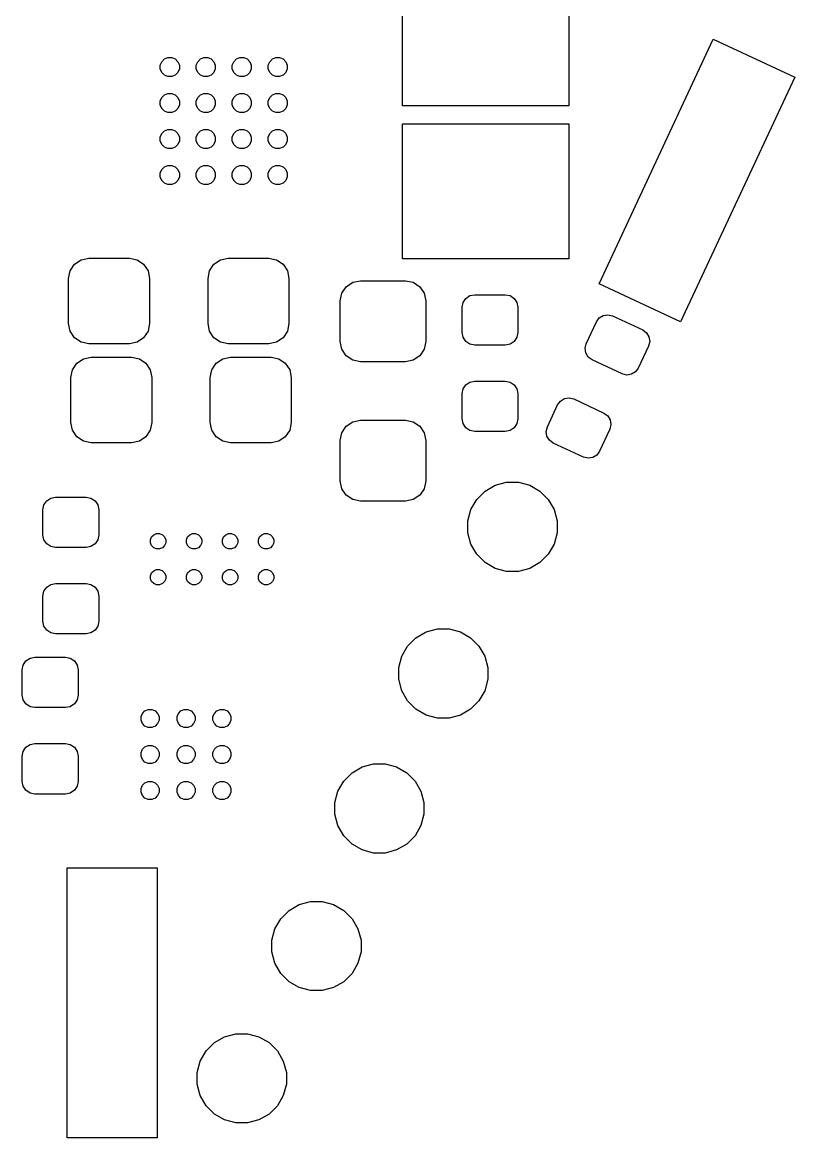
# Model space of a CAD drawing. Extents: x -26 to 30.3, y -6.7 to 48.3.
# Drawn here: x 15.37 to 23.96, y -5.86 to 6.54 of the extents above; entities that cross this region are included whole.
import ezdxf

# ---------------------------------------------------------------- set-up
doc = ezdxf.new("R2010")
doc.units = 0
doc.layers.add('BLACK', color=7, linetype='CONTINUOUS')

msp = doc.modelspace()

# ---------------------------------------------------------------- linework, layer by layer
at = {"layer": 'BLACK', "linetype": 'CONTINUOUS'}
for p, q in [((19.599332, 5.611502), (19.599332, 7.111502)), ((21.449332, 7.111502), (21.449332, 5.611502)), ((21.787251, 3.633349), (23.055105, 6.352273)), ((23.055105, 6.352273), (23.961413, 5.929655)), ((16.908407, 6.062572), (16.924533, 6.101504)), ((16.924533, 6.101504), (16.95433, 6.131301)), ((16.95433, 6.131301), (16.993262, 6.147427)), ((16.993262, 6.147427), (17.035402, 6.147427)), ((17.035402, 6.147427), (17.074334, 6.131301)), ((17.074334, 6.131301), (17.104131, 6.101504)), ((17.104131, 6.101504), (17.120257, 6.062572)), ((17.308407, 6.062572), (17.324533, 6.101504)), ((17.324533, 6.101504), (17.35433, 6.131301)), ((17.35433, 6.131301), (17.393262, 6.147427)), ((17.393262, 6.147427), (17.435402, 6.147427)), ((17.435402, 6.147427), (17.474334, 6.131301)), ((17.474334, 6.131301), (17.504131, 6.101504)), ((17.504131, 6.101504), (17.520257, 6.062572)), ((17.708407, 6.062572), (17.724533, 6.101504)), ((17.724533, 6.101504), (17.75433, 6.131301)), ((17.75433, 6.131301), (17.793262, 6.147427)), ((17.793262, 6.147427), (17.835402, 6.147427)), ((17.835402, 6.147427), (17.874334, 6.131301)), ((17.874334, 6.131301), (17.904131, 6.101504)), ((17.904131, 6.101504), (17.920257, 6.062572)), ((18.108407, 6.062572), (18.124533, 6.101504)), ((18.124533, 6.101504), (18.15433, 6.131301)), ((18.15433, 6.131301), (18.193262, 6.147427)), ((18.193262, 6.147427), (18.235402, 6.147427)), ((18.235402, 6.147427), (18.274334, 6.131301)), ((18.274334, 6.131301), (18.304131, 6.101504)), ((18.304131, 6.101504), (18.320257, 6.062572)), ((16.908407, 6.020432), (16.908407, 6.062572)), ((16.924533, 5.9815), (16.908407, 6.020432)), ((16.95433, 5.951703), (16.924533, 5.9815)), ((16.993262, 5.935577), (16.95433, 5.951703)), ((17.074334, 5.951703), (17.035402, 5.935577)), ((17.104131, 5.9815), (17.074334, 5.951703)), ((17.120257, 6.020432), (17.104131, 5.9815)), ((17.120257, 6.062572), (17.120257, 6.020432)), ((17.308407, 6.020432), (17.308407, 6.062572)), ((17.324533, 5.9815), (17.308407, 6.020432)), ((17.35433, 5.951703), (17.324533, 5.9815)), ((17.393262, 5.935577), (17.35433, 5.951703)), ((17.474334, 5.951703), (17.435402, 5.935577)), ((17.504131, 5.9815), (17.474334, 5.951703)), ((17.520257, 6.020432), (17.504131, 5.9815)), ((17.520257, 6.062572), (17.520257, 6.020432)), ((17.708407, 6.020432), (17.708407, 6.062572)), ((17.724533, 5.9815), (17.708407, 6.020432)), ((17.75433, 5.951703), (17.724533, 5.9815)), ((17.793262, 5.935577), (17.75433, 5.951703)), ((17.874334, 5.951703), (17.835402, 5.935577)), ((17.904131, 5.9815), (17.874334, 5.951703)), ((17.920257, 6.020432), (17.904131, 5.9815)), ((17.920257, 6.062572), (17.920257, 6.020432)), ((18.108407, 6.020432), (18.108407, 6.062572)), ((18.124533, 5.9815), (18.108407, 6.020432)), ((18.15433, 5.951703), (18.124533, 5.9815)), ((18.193262, 5.935577), (18.15433, 5.951703)), ((18.274334, 5.951703), (18.235402, 5.935577)), ((18.304131, 5.9815), (18.274334, 5.951703)), ((18.320257, 6.020432), (18.304131, 5.9815)), ((18.320257, 6.062572), (18.320257, 6.020432)), ((17.035402, 5.935577), (16.993262, 5.935577)), ((17.435402, 5.935577), (17.393262, 5.935577)), ((17.835402, 5.935577), (17.793262, 5.935577)), ((18.235402, 5.935577), (18.193262, 5.935577)), ((23.961413, 5.929655), (22.693559, 3.210731)), ((16.924533, 5.701504), (16.95433, 5.731301)), ((16.95433, 5.731301), (16.993262, 5.747427)), ((16.993262, 5.747427), (17.035402, 5.747427)), ((17.035402, 5.747427), (17.074334, 5.731301)), ((17.074334, 5.731301), (17.104131, 5.701504)), ((17.324533, 5.701504), (17.35433, 5.731301)), ((17.35433, 5.731301), (17.393262, 5.747427)), ((17.393262, 5.747427), (17.435402, 5.747427)), ((17.435402, 5.747427), (17.474334, 5.731301)), ((17.474334, 5.731301), (17.504131, 5.701504)), ((17.724533, 5.701504), (17.75433, 5.731301)), ((17.75433, 5.731301), (17.793262, 5.747427)), ((17.793262, 5.747427), (17.835402, 5.747427)), ((17.835402, 5.747427), (17.874334, 5.731301)), ((17.874334, 5.731301), (17.904131, 5.701504)), ((18.124533, 5.701504), (18.15433, 5.731301)), ((18.15433, 5.731301), (18.193262, 5.747427)), ((18.193262, 5.747427), (18.235402, 5.747427)), ((18.235402, 5.747427), (18.274334, 5.731301)), ((18.274334, 5.731301), (18.304131, 5.701504)), ((16.908407, 5.662572), (16.924533, 5.701504)), ((16.908407, 5.620432), (16.908407, 5.662572)), ((16.924533, 5.5815), (16.908407, 5.620432)), ((16.95433, 5.551703), (16.924533, 5.5815)), ((17.104131, 5.5815), (17.074334, 5.551703)), ((17.104131, 5.701504), (17.120257, 5.662572)), ((17.120257, 5.620432), (17.104131, 5.5815)), ((17.120257, 5.662572), (17.120257, 5.620432)), ((17.308407, 5.662572), (17.324533, 5.701504)), ((17.308407, 5.620432), (17.308407, 5.662572)), ((17.324533, 5.5815), (17.308407, 5.620432)), ((17.35433, 5.551703), (17.324533, 5.5815)), ((17.504131, 5.5815), (17.474334, 5.551703)), ((17.504131, 5.701504), (17.520257, 5.662572)), ((17.520257, 5.620432), (17.504131, 5.5815)), ((17.520257, 5.662572), (17.520257, 5.620432)), ((17.708407, 5.662572), (17.724533, 5.701504)), ((17.708407, 5.620432), (17.708407, 5.662572)), ((17.724533, 5.5815), (17.708407, 5.620432)), ((17.75433, 5.551703), (17.724533, 5.5815)), ((17.904131, 5.5815), (17.874334, 5.551703)), ((17.904131, 5.701504), (17.920257, 5.662572)), ((17.920257, 5.620432), (17.904131, 5.5815)), ((17.920257, 5.662572), (17.920257, 5.620432)), ((18.108407, 5.662572), (18.124533, 5.701504)), ((18.108407, 5.620432), (18.108407, 5.662572)), ((18.124533, 5.5815), (18.108407, 5.620432)), ((18.15433, 5.551703), (18.124533, 5.5815)), ((18.304131, 5.5815), (18.274334, 5.551703)), ((18.304131, 5.701504), (18.320257, 5.662572)), ((18.320257, 5.620432), (18.304131, 5.5815)), ((18.320257, 5.662572), (18.320257, 5.620432)), ((21.449332, 5.611502), (19.599332, 5.611502)), ((16.993262, 5.535577), (16.95433, 5.551703)), ((17.035402, 5.535577), (16.993262, 5.535577)), ((17.074334, 5.551703), (17.035402, 5.535577)), ((17.393262, 5.535577), (17.35433, 5.551703)), ((17.435402, 5.535577), (17.393262, 5.535577)), ((17.474334, 5.551703), (17.435402, 5.535577)), ((17.793262, 5.535577), (17.75433, 5.551703)), ((17.835402, 5.535577), (17.793262, 5.535577)), ((17.874334, 5.551703), (17.835402, 5.535577)), ((18.193262, 5.535577), (18.15433, 5.551703)), ((18.235402, 5.535577), (18.193262, 5.535577)), ((18.274334, 5.551703), (18.235402, 5.535577)), ((16.924533, 5.301504), (16.95433, 5.331301)), ((16.95433, 5.331301), (16.993262, 5.347427)), ((16.993262, 5.347427), (17.035402, 5.347427)), ((17.035402, 5.347427), (17.074334, 5.331301)), ((17.074334, 5.331301), (17.104131, 5.301504)), ((17.324533, 5.301504), (17.35433, 5.331301)), ((17.35433, 5.331301), (17.393262, 5.347427)), ((17.393262, 5.347427), (17.435402, 5.347427)), ((17.435402, 5.347427), (17.474334, 5.331301)), ((17.474334, 5.331301), (17.504131, 5.301504)), ((17.724533, 5.301504), (17.75433, 5.331301)), ((17.75433, 5.331301), (17.793262, 5.347427)), ((17.793262, 5.347427), (17.835402, 5.347427)), ((17.835402, 5.347427), (17.874334, 5.331301)), ((17.874334, 5.331301), (17.904131, 5.301504)), ((18.124533, 5.301504), (18.15433, 5.331301)), ((18.15433, 5.331301), (18.193262, 5.347427)), ((18.193262, 5.347427), (18.235402, 5.347427)), ((18.235402, 5.347427), (18.274334, 5.331301)), ((18.274334, 5.331301), (18.304131, 5.301504)), ((19.599332, 3.911502), (19.599332, 5.411502)), ((19.599332, 5.411502), (21.449332, 5.411502)), ((21.449332, 5.411502), (21.449332, 3.911502)), ((16.908407, 5.262572), (16.924533, 5.301504)), ((16.908407, 5.220432), (16.908407, 5.262572)), ((16.924533, 5.1815), (16.908407, 5.220432)), ((17.104131, 5.301504), (17.120257, 5.262572)), ((17.120257, 5.220432), (17.104131, 5.1815)), ((17.120257, 5.262572), (17.120257, 5.220432)), ((17.308407, 5.262572), (17.324533, 5.301504)), ((17.308407, 5.220432), (17.308407, 5.262572)), ((17.324533, 5.1815), (17.308407, 5.220432)), ((17.504131, 5.301504), (17.520257, 5.262572)), ((17.520257, 5.220432), (17.504131, 5.1815)), ((17.520257, 5.262572), (17.520257, 5.220432)), ((17.708407, 5.262572), (17.724533, 5.301504)), ((17.708407, 5.220432), (17.708407, 5.262572)), ((17.724533, 5.1815), (17.708407, 5.220432)), ((17.904131, 5.301504), (17.920257, 5.262572)), ((17.920257, 5.220432), (17.904131, 5.1815)), ((17.920257, 5.262572), (17.920257, 5.220432)), ((18.108407, 5.262572), (18.124533, 5.301504)), ((18.108407, 5.220432), (18.108407, 5.262572)), ((18.124533, 5.1815), (18.108407, 5.220432)), ((18.304131, 5.301504), (18.320257, 5.262572)), ((18.320257, 5.220432), (18.304131, 5.1815)), ((18.320257, 5.262572), (18.320257, 5.220432)), ((16.95433, 5.151703), (16.924533, 5.1815)), ((16.993262, 5.135577), (16.95433, 5.151703)), ((17.035402, 5.135577), (16.993262, 5.135577)), ((17.074334, 5.151703), (17.035402, 5.135577)), ((17.104131, 5.1815), (17.074334, 5.151703)), ((17.35433, 5.151703), (17.324533, 5.1815)), ((17.393262, 5.135577), (17.35433, 5.151703)), ((17.435402, 5.135577), (17.393262, 5.135577)), ((17.474334, 5.151703), (17.435402, 5.135577)), ((17.504131, 5.1815), (17.474334, 5.151703)), ((17.75433, 5.151703), (17.724533, 5.1815)), ((17.793262, 5.135577), (17.75433, 5.151703)), ((17.835402, 5.135577), (17.793262, 5.135577)), ((17.874334, 5.151703), (17.835402, 5.135577)), ((17.904131, 5.1815), (17.874334, 5.151703)), ((18.15433, 5.151703), (18.124533, 5.1815)), ((18.193262, 5.135577), (18.15433, 5.151703)), ((18.235402, 5.135577), (18.193262, 5.135577)), ((18.274334, 5.151703), (18.235402, 5.135577)), ((18.304131, 5.1815), (18.274334, 5.151703)), ((16.908407, 4.862572), (16.924533, 4.901504)), ((16.908407, 4.820432), (16.908407, 4.862572)), ((16.924533, 4.901504), (16.95433, 4.931301)), ((16.95433, 4.931301), (16.993262, 4.947427)), ((16.993262, 4.947427), (17.035402, 4.947427)), ((17.035402, 4.947427), (17.074334, 4.931301)), ((17.074334, 4.931301), (17.104131, 4.901504)), ((17.104131, 4.901504), (17.120257, 4.862572)), ((17.120257, 4.862572), (17.120257, 4.820432)), ((17.308407, 4.862572), (17.324533, 4.901504)), ((17.308407, 4.820432), (17.308407, 4.862572)), ((17.324533, 4.901504), (17.35433, 4.931301)), ((17.35433, 4.931301), (17.393262, 4.947427)), ((17.393262, 4.947427), (17.435402, 4.947427)), ((17.435402, 4.947427), (17.474334, 4.931301)), ((17.474334, 4.931301), (17.504131, 4.901504)), ((17.504131, 4.901504), (17.520257, 4.862572)), ((17.520257, 4.862572), (17.520257, 4.820432)), ((17.708407, 4.862572), (17.724533, 4.901504)), ((17.708407, 4.820432), (17.708407, 4.862572)), ((17.724533, 4.901504), (17.75433, 4.931301)), ((17.75433, 4.931301), (17.793262, 4.947427)), ((17.793262, 4.947427), (17.835402, 4.947427)), ((17.835402, 4.947427), (17.874334, 4.931301)), ((17.874334, 4.931301), (17.904131, 4.901504)), ((17.904131, 4.901504), (17.920257, 4.862572)), ((17.920257, 4.862572), (17.920257, 4.820432)), ((18.108407, 4.862572), (18.124533, 4.901504)), ((18.108407, 4.820432), (18.108407, 4.862572)), ((18.124533, 4.901504), (18.15433, 4.931301)), ((18.15433, 4.931301), (18.193262, 4.947427)), ((18.193262, 4.947427), (18.235402, 4.947427)), ((18.235402, 4.947427), (18.274334, 4.931301)), ((18.274334, 4.931301), (18.304131, 4.901504)), ((18.304131, 4.901504), (18.320257, 4.862572)), ((18.320257, 4.862572), (18.320257, 4.820432)), ((16.924533, 4.7815), (16.908407, 4.820432)), ((16.95433, 4.751703), (16.924533, 4.7815)), ((16.993262, 4.735577), (16.95433, 4.751703)), ((17.035402, 4.735577), (16.993262, 4.735577)), ((17.074334, 4.751703), (17.035402, 4.735577)), ((17.104131, 4.7815), (17.074334, 4.751703)), ((17.120257, 4.820432), (17.104131, 4.7815)), ((17.324533, 4.7815), (17.308407, 4.820432)), ((17.35433, 4.751703), (17.324533, 4.7815)), ((17.393262, 4.735577), (17.35433, 4.751703)), ((17.435402, 4.735577), (17.393262, 4.735577)), ((17.474334, 4.751703), (17.435402, 4.735577)), ((17.504131, 4.7815), (17.474334, 4.751703)), ((17.520257, 4.820432), (17.504131, 4.7815)), ((17.724533, 4.7815), (17.708407, 4.820432)), ((17.75433, 4.751703), (17.724533, 4.7815)), ((17.793262, 4.735577), (17.75433, 4.751703)), ((17.835402, 4.735577), (17.793262, 4.735577)), ((17.874334, 4.751703), (17.835402, 4.735577)), ((17.904131, 4.7815), (17.874334, 4.751703)), ((17.920257, 4.820432), (17.904131, 4.7815)), ((18.124533, 4.7815), (18.108407, 4.820432)), ((18.15433, 4.751703), (18.124533, 4.7815)), ((18.193262, 4.735577), (18.15433, 4.751703)), ((18.235402, 4.735577), (18.193262, 4.735577)), ((18.274334, 4.751703), (18.235402, 4.735577)), ((18.304131, 4.7815), (18.274334, 4.751703)), ((18.320257, 4.820432), (18.304131, 4.7815)), ((15.906459, 3.777606), (15.955233, 3.850601)), ((15.955233, 3.850601), (16.028228, 3.899375)), ((16.028228, 3.899375), (16.114332, 3.916502)), ((16.114332, 3.916502), (16.564332, 3.916502)), ((16.564332, 3.916502), (16.650436, 3.899375)), ((16.650436, 3.899375), (16.723431, 3.850601)), ((16.723431, 3.850601), (16.772205, 3.777606)), ((17.456459, 3.777606), (17.505233, 3.850601)), ((17.505233, 3.850601), (17.578228, 3.899375)), ((17.578228, 3.899375), (17.664332, 3.916502)), ((17.664332, 3.916502), (18.114332, 3.916502)), ((18.114332, 3.916502), (18.200436, 3.899375)), ((18.200436, 3.899375), (18.273431, 3.850601)), ((18.273431, 3.850601), (18.322205, 3.777606)), ((21.449332, 3.911502), (19.599332, 3.911502)), ((15.889332, 3.691502), (15.906459, 3.777606)), ((16.772205, 3.777606), (16.789332, 3.691502)), ((17.439332, 3.691502), (17.456459, 3.777606)), ((18.322205, 3.777606), (18.339332, 3.691502)), ((15.889332, 3.191502), (15.889332, 3.691502)), ((16.789332, 3.691502), (16.789332, 3.191502)), ((17.439332, 3.191502), (17.439332, 3.691502)), ((18.339332, 3.691502), (18.339332, 3.191502)), ((18.926459, 3.527606), (18.975233, 3.600601)), ((18.975233, 3.600601), (19.048228, 3.649375)), ((19.048228, 3.649375), (19.134332, 3.666502)), ((19.134332, 3.666502), (19.634332, 3.666502)), ((19.634332, 3.666502), (19.720436, 3.649375)), ((19.720436, 3.649375), (19.793431, 3.600601)), ((19.793431, 3.600601), (19.842205, 3.527606)), ((22.693559, 3.210731), (21.787251, 3.633349)), ((18.909332, 3.441502), (18.926459, 3.527606)), ((19.842205, 3.527606), (19.859332, 3.441502)), ((20.305337, 3.470497), (20.350756, 3.500845)), ((20.350756, 3.500845), (20.404332, 3.511502)), ((20.404332, 3.511502), (20.744332, 3.511502)), ((20.744332, 3.511502), (20.797908, 3.500845)), ((20.797908, 3.500845), (20.843327, 3.470497)), ((18.909332, 2.991502), (18.909332, 3.441502)), ((19.859332, 3.441502), (19.859332, 2.991502)), ((20.264332, 3.371502), (20.274989, 3.425078)), ((20.264332, 3.091502), (20.264332, 3.371502)), ((20.274989, 3.425078), (20.305337, 3.470497)), ((20.843327, 3.470497), (20.873675, 3.425078)), ((20.873675, 3.425078), (20.884332, 3.371502)), ((20.884332, 3.371502), (20.884332, 3.091502)), ((21.756902, 3.211308), (21.788048, 3.253787)), ((21.788048, 3.253787), (21.833081, 3.281113)), ((21.833081, 3.281113), (21.885142, 3.289127)), ((21.885142, 3.289127), (21.936307, 3.276606)), ((21.936307, 3.276606), (22.271641, 3.120238)), ((15.906459, 3.105398), (15.889332, 3.191502)), ((15.955233, 3.032403), (15.906459, 3.105398)), ((16.772205, 3.105398), (16.723431, 3.032403)), ((16.789332, 3.191502), (16.772205, 3.105398)), ((17.456459, 3.105398), (17.439332, 3.191502)), ((17.505233, 3.032403), (17.456459, 3.105398)), ((18.322205, 3.105398), (18.273431, 3.032403)), ((18.339332, 3.191502), (18.322205, 3.105398)), ((21.642795, 2.966605), (21.756902, 3.211308)), ((22.271641, 3.120238), (22.31412, 3.089091)), ((16.028228, 2.983629), (15.955233, 3.032403)), ((16.114332, 2.966502), (16.028228, 2.983629)), ((16.650436, 2.983629), (16.564332, 2.966502)), ((16.723431, 3.032403), (16.650436, 2.983629)), ((17.578228, 2.983629), (17.505233, 3.032403)), ((17.664332, 2.966502), (17.578228, 2.983629)), ((18.200436, 2.983629), (18.114332, 2.966502)), ((18.273431, 3.032403), (18.200436, 2.983629)), ((18.926459, 2.905398), (18.909332, 2.991502)), ((19.859332, 2.991502), (19.842205, 2.905398)), ((20.274989, 3.037926), (20.264332, 3.091502)), ((20.305337, 2.992507), (20.274989, 3.037926)), ((20.350756, 2.962159), (20.305337, 2.992507)), ((20.843327, 2.992507), (20.797908, 2.962159)), ((20.873675, 3.037926), (20.843327, 2.992507)), ((20.884332, 3.091502), (20.873675, 3.037926)), ((22.31412, 3.089091), (22.341445, 3.044059)), ((22.349459, 2.991997), (22.336939, 2.940833)), ((22.341445, 3.044059), (22.349459, 2.991997)), ((16.564332, 2.966502), (16.114332, 2.966502)), ((18.114332, 2.966502), (17.664332, 2.966502)), ((18.975233, 2.832403), (18.926459, 2.905398)), ((19.842205, 2.905398), (19.793431, 2.832403)), ((20.404332, 2.951502), (20.350756, 2.962159)), ((20.744332, 2.951502), (20.404332, 2.951502)), ((20.797908, 2.962159), (20.744332, 2.951502)), ((21.630275, 2.915441), (21.642795, 2.966605)), ((21.638289, 2.863379), (21.630275, 2.915441)), ((21.665614, 2.818347), (21.638289, 2.863379)), ((22.336939, 2.940833), (22.222832, 2.69613)), ((15.931459, 2.677606), (15.980233, 2.750601)), ((15.980233, 2.750601), (16.053228, 2.799375)), ((16.053228, 2.799375), (16.139332, 2.816502)), ((16.139332, 2.816502), (16.589332, 2.816502)), ((16.589332, 2.816502), (16.675436, 2.799375)), ((16.675436, 2.799375), (16.748431, 2.750601)), ((16.748431, 2.750601), (16.797205, 2.677606)), ((17.481459, 2.677606), (17.530233, 2.750601)), ((17.530233, 2.750601), (17.603228, 2.799375)), ((17.603228, 2.799375), (17.689332, 2.816502)), ((17.689332, 2.816502), (18.139332, 2.816502)), ((18.139332, 2.816502), (18.225436, 2.799375)), ((18.225436, 2.799375), (18.298431, 2.750601)), ((18.298431, 2.750601), (18.347205, 2.677606)), ((19.048228, 2.783629), (18.975233, 2.832403)), ((19.134332, 2.766502), (19.048228, 2.783629)), ((19.634332, 2.766502), (19.134332, 2.766502)), ((19.720436, 2.783629), (19.634332, 2.766502)), ((19.793431, 2.832403), (19.720436, 2.783629)), ((21.708093, 2.7872), (21.665614, 2.818347)), ((22.043427, 2.630832), (21.708093, 2.7872)), ((15.914332, 2.591502), (15.931459, 2.677606)), ((16.797205, 2.677606), (16.814332, 2.591502)), ((17.464332, 2.591502), (17.481459, 2.677606)), ((18.347205, 2.677606), (18.364332, 2.591502)), ((22.094592, 2.618311), (22.043427, 2.630832)), ((22.146653, 2.626325), (22.094592, 2.618311)), ((22.191686, 2.653651), (22.146653, 2.626325)), ((22.222832, 2.69613), (22.191686, 2.653651)), ((15.914332, 2.091502), (15.914332, 2.591502)), ((16.814332, 2.591502), (16.814332, 2.091502)), ((17.464332, 2.091502), (17.464332, 2.591502)), ((18.364332, 2.591502), (18.364332, 2.091502)), ((20.274989, 2.465078), (20.305337, 2.510497)), ((20.305337, 2.510497), (20.350756, 2.540845)), ((20.350756, 2.540845), (20.404332, 2.551502)), ((20.404332, 2.551502), (20.744332, 2.551502)), ((20.744332, 2.551502), (20.797908, 2.540845)), ((20.797908, 2.540845), (20.843327, 2.510497)), ((20.843327, 2.510497), (20.873675, 2.465078)), ((20.264332, 2.411502), (20.274989, 2.465078)), ((20.264332, 2.131502), (20.264332, 2.411502)), ((20.873675, 2.465078), (20.884332, 2.411502)), ((20.884332, 2.411502), (20.884332, 2.131502)), ((21.356978, 2.329353), (21.402011, 2.356679)), ((21.402011, 2.356679), (21.454072, 2.364693)), ((21.454072, 2.364693), (21.505237, 2.352172)), ((21.211725, 2.042171), (21.325832, 2.286874)), ((21.325832, 2.286874), (21.356978, 2.329353)), ((21.505237, 2.352172), (21.840571, 2.195804)), ((19.048228, 2.099375), (19.134332, 2.116502)), ((19.134332, 2.116502), (19.634332, 2.116502)), ((19.634332, 2.116502), (19.720436, 2.099375)), ((20.274989, 2.077926), (20.264332, 2.131502)), ((20.884332, 2.131502), (20.873675, 2.077926)), ((21.840571, 2.195804), (21.88305, 2.164657)), ((21.88305, 2.164657), (21.910375, 2.119625)), ((21.910375, 2.119625), (21.918389, 2.067563)), ((15.931459, 2.005398), (15.914332, 2.091502)), ((15.980233, 1.932403), (15.931459, 2.005398)), ((16.797205, 2.005398), (16.748431, 1.932403)), ((16.814332, 2.091502), (16.797205, 2.005398)), ((17.481459, 2.005398), (17.464332, 2.091502)), ((17.530233, 1.932403), (17.481459, 2.005398)), ((18.347205, 2.005398), (18.298431, 1.932403)), ((18.364332, 2.091502), (18.347205, 2.005398)), ((18.926459, 1.977606), (18.975233, 2.050601)), ((18.975233, 2.050601), (19.048228, 2.099375)), ((19.720436, 2.099375), (19.793431, 2.050601)), ((19.793431, 2.050601), (19.842205, 1.977606)), ((20.305337, 2.032507), (20.274989, 2.077926)), ((20.350756, 2.002159), (20.305337, 2.032507)), ((20.404332, 1.991502), (20.350756, 2.002159)), ((20.744332, 1.991502), (20.404332, 1.991502)), ((20.797908, 2.002159), (20.744332, 1.991502)), ((20.843327, 2.032507), (20.797908, 2.002159)), ((20.873675, 2.077926), (20.843327, 2.032507)), ((21.199205, 1.991007), (21.211725, 2.042171)), ((21.207219, 1.938945), (21.199205, 1.991007)), ((21.905869, 2.016399), (21.791762, 1.771696)), ((21.918389, 2.067563), (21.905869, 2.016399)), ((16.053228, 1.883629), (15.980233, 1.932403)), ((16.139332, 1.866502), (16.053228, 1.883629)), ((16.589332, 1.866502), (16.139332, 1.866502)), ((16.675436, 1.883629), (16.589332, 1.866502)), ((16.748431, 1.932403), (16.675436, 1.883629)), ((17.603228, 1.883629), (17.530233, 1.932403)), ((17.689332, 1.866502), (17.603228, 1.883629)), ((18.139332, 1.866502), (17.689332, 1.866502)), ((18.225436, 1.883629), (18.139332, 1.866502)), ((18.298431, 1.932403), (18.225436, 1.883629)), ((18.909332, 1.891502), (18.926459, 1.977606)), ((18.909332, 1.441502), (18.909332, 1.891502)), ((19.842205, 1.977606), (19.859332, 1.891502)), ((19.859332, 1.891502), (19.859332, 1.441502)), ((21.234544, 1.893913), (21.207219, 1.938945)), ((21.277023, 1.862766), (21.234544, 1.893913)), ((21.612357, 1.706398), (21.277023, 1.862766)), ((21.791762, 1.771696), (21.760616, 1.729217)), ((21.663522, 1.693877), (21.612357, 1.706398)), ((21.715583, 1.701891), (21.663522, 1.693877)), ((21.760616, 1.729217), (21.715583, 1.701891)), ((18.926459, 1.355398), (18.909332, 1.441502)), ((19.859332, 1.441502), (19.842205, 1.355398)), ((20.519951, 1.328179), (20.63299, 1.393442)), ((20.63299, 1.393442), (20.759069, 1.427224)), ((20.759069, 1.427224), (20.889595, 1.427224)), ((20.889595, 1.427224), (21.015674, 1.393442)), ((21.015674, 1.393442), (21.128713, 1.328179)), ((15.645337, 1.220497), (15.690756, 1.250845)), ((15.690756, 1.250845), (15.744332, 1.261502)), ((15.744332, 1.261502), (16.084332, 1.261502)), ((16.084332, 1.261502), (16.137908, 1.250845)), ((16.137908, 1.250845), (16.183327, 1.220497)), ((18.975233, 1.282403), (18.926459, 1.355398)), ((19.048228, 1.233629), (18.975233, 1.282403)), ((19.793431, 1.282403), (19.720436, 1.233629)), ((19.842205, 1.355398), (19.793431, 1.282403)), ((20.427655, 1.235883), (20.519951, 1.328179)), ((21.128713, 1.328179), (21.221009, 1.235883)), ((15.604332, 1.121502), (15.614989, 1.175078)), ((15.604332, 0.841502), (15.604332, 1.121502)), ((15.614989, 1.175078), (15.645337, 1.220497)), ((16.183327, 1.220497), (16.213675, 1.175078)), ((16.213675, 1.175078), (16.224332, 1.121502)), ((16.224332, 1.121502), (16.224332, 0.841502)), ((19.134332, 1.216502), (19.048228, 1.233629)), ((19.634332, 1.216502), (19.134332, 1.216502)), ((19.720436, 1.233629), (19.634332, 1.216502)), ((20.32861, 0.996765), (20.362392, 1.122844)), ((20.362392, 1.122844), (20.427655, 1.235883)), ((21.221009, 1.235883), (21.286272, 1.122844)), ((21.286272, 1.122844), (21.320054, 0.996765)), ((20.32861, 0.866239), (20.32861, 0.996765)), ((21.320054, 0.996765), (21.320054, 0.866239)), ((15.614989, 0.787926), (15.604332, 0.841502)), ((15.645337, 0.742507), (15.614989, 0.787926)), ((16.213675, 0.787926), (16.183327, 0.742507)), ((16.224332, 0.841502), (16.213675, 0.787926)), ((16.799494, 0.788377), (16.81241, 0.819559)), ((16.799494, 0.754627), (16.799494, 0.788377)), ((16.81241, 0.723445), (16.799494, 0.754627)), ((16.81241, 0.819559), (16.836275, 0.843424)), ((16.836275, 0.843424), (16.867457, 0.85634)), ((16.867457, 0.85634), (16.901207, 0.85634)), ((16.901207, 0.85634), (16.932389, 0.843424)), ((16.932389, 0.843424), (16.956254, 0.819559)), ((16.956254, 0.819559), (16.96917, 0.788377)), ((16.96917, 0.754627), (16.956254, 0.723445)), ((16.96917, 0.788377), (16.96917, 0.754627)), ((17.199494, 0.788377), (17.21241, 0.819559)), ((17.199494, 0.754627), (17.199494, 0.788377)), ((17.21241, 0.723445), (17.199494, 0.754627)), ((17.21241, 0.819559), (17.236275, 0.843424)), ((17.236275, 0.843424), (17.267457, 0.85634)), ((17.267457, 0.85634), (17.301207, 0.85634)), ((17.301207, 0.85634), (17.332389, 0.843424)), ((17.332389, 0.843424), (17.356254, 0.819559)), ((17.356254, 0.819559), (17.36917, 0.788377)), ((17.36917, 0.754627), (17.356254, 0.723445)), ((17.36917, 0.788377), (17.36917, 0.754627)), ((17.599494, 0.788377), (17.61241, 0.819559)), ((17.599494, 0.754627), (17.599494, 0.788377)), ((17.61241, 0.723445), (17.599494, 0.754627)), ((17.61241, 0.819559), (17.636275, 0.843424)), ((17.636275, 0.843424), (17.667457, 0.85634)), ((17.667457, 0.85634), (17.701207, 0.85634)), ((17.701207, 0.85634), (17.732389, 0.843424)), ((17.732389, 0.843424), (17.756254, 0.819559)), ((17.756254, 0.819559), (17.76917, 0.788377)), ((17.76917, 0.754627), (17.756254, 0.723445)), ((17.76917, 0.788377), (17.76917, 0.754627)), ((17.999494, 0.788377), (18.01241, 0.819559)), ((17.999494, 0.754627), (17.999494, 0.788377)), ((18.01241, 0.723445), (17.999494, 0.754627)), ((18.01241, 0.819559), (18.036275, 0.843424)), ((18.036275, 0.843424), (18.067457, 0.85634)), ((18.067457, 0.85634), (18.101207, 0.85634)), ((18.101207, 0.85634), (18.132389, 0.843424)), ((18.132389, 0.843424), (18.156254, 0.819559)), ((18.156254, 0.819559), (18.16917, 0.788377)), ((18.16917, 0.754627), (18.156254, 0.723445)), ((18.16917, 0.788377), (18.16917, 0.754627)), ((20.362392, 0.74016), (20.32861, 0.866239)), ((21.320054, 0.866239), (21.286272, 0.74016)), ((15.690756, 0.712159), (15.645337, 0.742507)), ((15.744332, 0.701502), (15.690756, 0.712159)), ((16.084332, 0.701502), (15.744332, 0.701502)), ((16.137908, 0.712159), (16.084332, 0.701502)), ((16.183327, 0.742507), (16.137908, 0.712159)), ((16.836275, 0.69958), (16.81241, 0.723445)), ((16.867457, 0.686664), (16.836275, 0.69958)), ((16.901207, 0.686664), (16.867457, 0.686664)), ((16.932389, 0.69958), (16.901207, 0.686664)), ((16.956254, 0.723445), (16.932389, 0.69958)), ((17.236275, 0.69958), (17.21241, 0.723445)), ((17.267457, 0.686664), (17.236275, 0.69958)), ((17.301207, 0.686664), (17.267457, 0.686664)), ((17.332389, 0.69958), (17.301207, 0.686664)), ((17.356254, 0.723445), (17.332389, 0.69958)), ((17.636275, 0.69958), (17.61241, 0.723445)), ((17.667457, 0.686664), (17.636275, 0.69958)), ((17.701207, 0.686664), (17.667457, 0.686664)), ((17.732389, 0.69958), (17.701207, 0.686664)), ((17.756254, 0.723445), (17.732389, 0.69958)), ((18.036275, 0.69958), (18.01241, 0.723445)), ((18.067457, 0.686664), (18.036275, 0.69958)), ((18.101207, 0.686664), (18.067457, 0.686664)), ((18.132389, 0.69958), (18.101207, 0.686664)), ((18.156254, 0.723445), (18.132389, 0.69958)), ((20.427655, 0.627121), (20.362392, 0.74016)), ((20.519951, 0.534825), (20.427655, 0.627121)), ((21.221009, 0.627121), (21.128713, 0.534825)), ((21.286272, 0.74016), (21.221009, 0.627121)), ((20.63299, 0.469562), (20.519951, 0.534825)), ((21.128713, 0.534825), (21.015674, 0.469562)), ((16.799494, 0.388377), (16.81241, 0.419559)), ((16.799494, 0.354627), (16.799494, 0.388377)), ((16.81241, 0.419559), (16.836275, 0.443424)), ((16.836275, 0.443424), (16.867457, 0.45634)), ((16.867457, 0.45634), (16.901207, 0.45634)), ((16.901207, 0.45634), (16.932389, 0.443424)), ((16.932389, 0.443424), (16.956254, 0.419559)), ((16.956254, 0.419559), (16.96917, 0.388377)), ((16.96917, 0.388377), (16.96917, 0.354627)), ((17.199494, 0.388377), (17.21241, 0.419559)), ((17.199494, 0.354627), (17.199494, 0.388377)), ((17.21241, 0.419559), (17.236275, 0.443424)), ((17.236275, 0.443424), (17.267457, 0.45634)), ((17.267457, 0.45634), (17.301207, 0.45634)), ((17.301207, 0.45634), (17.332389, 0.443424)), ((17.332389, 0.443424), (17.356254, 0.419559)), ((17.356254, 0.419559), (17.36917, 0.388377)), ((17.36917, 0.388377), (17.36917, 0.354627)), ((17.599494, 0.388377), (17.61241, 0.419559)), ((17.599494, 0.354627), (17.599494, 0.388377)), ((17.61241, 0.419559), (17.636275, 0.443424)), ((17.636275, 0.443424), (17.667457, 0.45634)), ((17.667457, 0.45634), (17.701207, 0.45634)), ((17.701207, 0.45634), (17.732389, 0.443424)), ((17.732389, 0.443424), (17.756254, 0.419559)), ((17.756254, 0.419559), (17.76917, 0.388377)), ((17.76917, 0.388377), (17.76917, 0.354627)), ((17.999494, 0.388377), (18.01241, 0.419559)), ((17.999494, 0.354627), (17.999494, 0.388377)), ((18.01241, 0.419559), (18.036275, 0.443424)), ((18.036275, 0.443424), (18.067457, 0.45634)), ((18.067457, 0.45634), (18.101207, 0.45634)), ((18.101207, 0.45634), (18.132389, 0.443424)), ((18.132389, 0.443424), (18.156254, 0.419559)), ((18.156254, 0.419559), (18.16917, 0.388377)), ((18.16917, 0.388377), (18.16917, 0.354627)), ((20.759069, 0.43578), (20.63299, 0.469562)), ((20.889595, 0.43578), (20.759069, 0.43578)), ((21.015674, 0.469562), (20.889595, 0.43578)), ((15.614989, 0.215078), (15.645337, 0.260497)), ((15.645337, 0.260497), (15.690756, 0.290845)), ((15.690756, 0.290845), (15.744332, 0.301502)), ((15.744332, 0.301502), (16.084332, 0.301502)), ((16.084332, 0.301502), (16.137908, 0.290845)), ((16.137908, 0.290845), (16.183327, 0.260497)), ((16.183327, 0.260497), (16.213675, 0.215078)), ((16.81241, 0.323445), (16.799494, 0.354627)), ((16.836275, 0.29958), (16.81241, 0.323445)), ((16.867457, 0.286664), (16.836275, 0.29958)), ((16.901207, 0.286664), (16.867457, 0.286664)), ((16.932389, 0.29958), (16.901207, 0.286664)), ((16.956254, 0.323445), (16.932389, 0.29958)), ((16.96917, 0.354627), (16.956254, 0.323445)), ((17.21241, 0.323445), (17.199494, 0.354627)), ((17.236275, 0.29958), (17.21241, 0.323445)), ((17.267457, 0.286664), (17.236275, 0.29958)), ((17.301207, 0.286664), (17.267457, 0.286664)), ((17.332389, 0.29958), (17.301207, 0.286664)), ((17.356254, 0.323445), (17.332389, 0.29958)), ((17.36917, 0.354627), (17.356254, 0.323445)), ((17.61241, 0.323445), (17.599494, 0.354627)), ((17.636275, 0.29958), (17.61241, 0.323445)), ((17.667457, 0.286664), (17.636275, 0.29958)), ((17.701207, 0.286664), (17.667457, 0.286664)), ((17.732389, 0.29958), (17.701207, 0.286664)), ((17.756254, 0.323445), (17.732389, 0.29958)), ((17.76917, 0.354627), (17.756254, 0.323445)), ((18.01241, 0.323445), (17.999494, 0.354627)), ((18.036275, 0.29958), (18.01241, 0.323445)), ((18.067457, 0.286664), (18.036275, 0.29958)), ((18.101207, 0.286664), (18.067457, 0.286664)), ((18.132389, 0.29958), (18.101207, 0.286664)), ((18.156254, 0.323445), (18.132389, 0.29958)), ((18.16917, 0.354627), (18.156254, 0.323445)), ((15.604332, 0.161502), (15.614989, 0.215078)), ((15.604332, -0.118498), (15.604332, 0.161502)), ((16.213675, 0.215078), (16.224332, 0.161502)), ((16.224332, 0.161502), (16.224332, -0.118498)), ((15.614989, -0.172074), (15.604332, -0.118498)), ((16.224332, -0.118498), (16.213675, -0.172074)), ((15.645337, -0.217493), (15.614989, -0.172074)), ((15.690756, -0.247841), (15.645337, -0.217493)), ((15.744332, -0.258498), (15.690756, -0.247841)), ((16.137908, -0.247841), (16.084332, -0.258498)), ((16.183327, -0.217493), (16.137908, -0.247841)), ((16.213675, -0.172074), (16.183327, -0.217493)), ((19.749951, -0.301821), (19.86299, -0.236558)), ((19.86299, -0.236558), (19.989069, -0.202776)), ((19.989069, -0.202776), (20.119595, -0.202776)), ((20.119595, -0.202776), (20.245674, -0.236558)), ((20.245674, -0.236558), (20.358713, -0.301821)), ((16.084332, -0.258498), (15.744332, -0.258498)), ((19.657655, -0.394117), (19.749951, -0.301821)), ((20.358713, -0.301821), (20.451009, -0.394117)), ((19.592392, -0.507156), (19.657655, -0.394117)), ((20.451009, -0.394117), (20.516272, -0.507156)), ((15.374332, -0.658498), (15.384989, -0.604922)), ((15.384989, -0.604922), (15.415337, -0.559503)), ((15.415337, -0.559503), (15.460756, -0.529155)), ((15.460756, -0.529155), (15.514332, -0.518498)), ((15.514332, -0.518498), (15.854332, -0.518498)), ((15.854332, -0.518498), (15.907908, -0.529155)), ((15.907908, -0.529155), (15.953327, -0.559503)), ((15.953327, -0.559503), (15.983675, -0.604922)), ((15.983675, -0.604922), (15.994332, -0.658498)), ((19.55861, -0.633235), (19.592392, -0.507156)), ((20.516272, -0.507156), (20.550054, -0.633235)), ((15.374332, -0.938498), (15.374332, -0.658498)), ((15.994332, -0.658498), (15.994332, -0.938498)), ((19.55861, -0.763761), (19.55861, -0.633235)), ((20.550054, -0.633235), (20.550054, -0.763761)), ((19.592392, -0.88984), (19.55861, -0.763761)), ((20.550054, -0.763761), (20.516272, -0.88984)), ((15.384989, -0.992074), (15.374332, -0.938498)), ((15.994332, -0.938498), (15.983675, -0.992074)), ((19.657655, -1.002879), (19.592392, -0.88984)), ((20.516272, -0.88984), (20.451009, -1.002879)), ((15.415337, -1.037493), (15.384989, -0.992074)), ((15.460756, -1.067841), (15.415337, -1.037493)), ((15.514332, -1.078498), (15.460756, -1.067841)), ((15.854332, -1.078498), (15.514332, -1.078498)), ((15.907908, -1.067841), (15.854332, -1.078498)), ((15.953327, -1.037493), (15.907908, -1.067841)), ((15.983675, -0.992074), (15.953327, -1.037493)), ((16.709522, -1.14183), (16.737664, -1.113688)), ((16.737664, -1.113688), (16.774433, -1.098458)), ((16.774433, -1.098458), (16.814231, -1.098458)), ((16.814231, -1.098458), (16.851, -1.113688)), ((16.851, -1.113688), (16.879142, -1.14183)), ((17.109522, -1.14183), (17.137664, -1.113688)), ((17.137664, -1.113688), (17.174433, -1.098458)), ((17.174433, -1.098458), (17.214231, -1.098458)), ((17.214231, -1.098458), (17.251, -1.113688)), ((17.251, -1.113688), (17.279142, -1.14183)), ((17.509522, -1.14183), (17.537664, -1.113688)), ((17.537664, -1.113688), (17.574433, -1.098458)), ((17.574433, -1.098458), (17.614231, -1.098458)), ((17.614231, -1.098458), (17.651, -1.113688)), ((17.651, -1.113688), (17.679142, -1.14183)), ((19.749951, -1.095175), (19.657655, -1.002879)), ((19.86299, -1.160438), (19.749951, -1.095175)), ((20.358713, -1.095175), (20.245674, -1.160438)), ((20.451009, -1.002879), (20.358713, -1.095175)), ((16.694292, -1.178599), (16.709522, -1.14183)), ((16.694292, -1.218397), (16.694292, -1.178599)), ((16.709522, -1.255166), (16.694292, -1.218397)), ((16.879142, -1.14183), (16.894372, -1.178599)), ((16.894372, -1.218397), (16.879142, -1.255166)), ((16.894372, -1.178599), (16.894372, -1.218397)), ((17.094292, -1.178599), (17.109522, -1.14183)), ((17.094292, -1.218397), (17.094292, -1.178599)), ((17.109522, -1.255166), (17.094292, -1.218397)), ((17.279142, -1.14183), (17.294372, -1.178599)), ((17.294372, -1.218397), (17.279142, -1.255166)), ((17.294372, -1.178599), (17.294372, -1.218397)), ((17.494292, -1.178599), (17.509522, -1.14183)), ((17.494292, -1.218397), (17.494292, -1.178599)), ((17.509522, -1.255166), (17.494292, -1.218397)), ((17.679142, -1.14183), (17.694372, -1.178599)), ((17.694372, -1.218397), (17.679142, -1.255166)), ((17.694372, -1.178599), (17.694372, -1.218397)), ((19.989069, -1.19422), (19.86299, -1.160438)), ((20.119595, -1.19422), (19.989069, -1.19422)), ((20.245674, -1.160438), (20.119595, -1.19422)), ((16.737664, -1.283308), (16.709522, -1.255166)), ((16.774433, -1.298538), (16.737664, -1.283308)), ((16.814231, -1.298538), (16.774433, -1.298538)), ((16.851, -1.283308), (16.814231, -1.298538)), ((16.879142, -1.255166), (16.851, -1.283308)), ((17.137664, -1.283308), (17.109522, -1.255166)), ((17.174433, -1.298538), (17.137664, -1.283308)), ((17.214231, -1.298538), (17.174433, -1.298538)), ((17.251, -1.283308), (17.214231, -1.298538)), ((17.279142, -1.255166), (17.251, -1.283308)), ((17.537664, -1.283308), (17.509522, -1.255166)), ((17.574433, -1.298538), (17.537664, -1.283308)), ((17.614231, -1.298538), (17.574433, -1.298538)), ((17.651, -1.283308), (17.614231, -1.298538)), ((17.679142, -1.255166), (17.651, -1.283308)), ((15.460756, -1.489155), (15.514332, -1.478498)), ((15.514332, -1.478498), (15.854332, -1.478498)), ((15.854332, -1.478498), (15.907908, -1.489155)), ((15.374332, -1.618498), (15.384989, -1.564922)), ((15.384989, -1.564922), (15.415337, -1.519503)), ((15.415337, -1.519503), (15.460756, -1.489155)), ((15.907908, -1.489155), (15.953327, -1.519503)), ((15.953327, -1.519503), (15.983675, -1.564922)), ((15.983675, -1.564922), (15.994332, -1.618498)), ((16.694292, -1.578599), (16.709522, -1.54183)), ((16.694292, -1.618397), (16.694292, -1.578599)), ((16.709522, -1.54183), (16.737664, -1.513688)), ((16.737664, -1.513688), (16.774433, -1.498458)), ((16.774433, -1.498458), (16.814231, -1.498458)), ((16.814231, -1.498458), (16.851, -1.513688)), ((16.851, -1.513688), (16.879142, -1.54183)), ((16.879142, -1.54183), (16.894372, -1.578599)), ((16.894372, -1.578599), (16.894372, -1.618397)), ((17.094292, -1.578599), (17.109522, -1.54183)), ((17.094292, -1.618397), (17.094292, -1.578599)), ((17.109522, -1.54183), (17.137664, -1.513688)), ((17.137664, -1.513688), (17.174433, -1.498458)), ((17.174433, -1.498458), (17.214231, -1.498458)), ((17.214231, -1.498458), (17.251, -1.513688)), ((17.251, -1.513688), (17.279142, -1.54183)), ((17.279142, -1.54183), (17.294372, -1.578599)), ((17.294372, -1.578599), (17.294372, -1.618397)), ((17.494292, -1.578599), (17.509522, -1.54183)), ((17.494292, -1.618397), (17.494292, -1.578599)), ((17.509522, -1.54183), (17.537664, -1.513688)), ((17.537664, -1.513688), (17.574433, -1.498458)), ((17.574433, -1.498458), (17.614231, -1.498458)), ((17.614231, -1.498458), (17.651, -1.513688)), ((17.651, -1.513688), (17.679142, -1.54183)), ((17.679142, -1.54183), (17.694372, -1.578599)), ((17.694372, -1.578599), (17.694372, -1.618397)), ((15.374332, -1.898498), (15.374332, -1.618498)), ((15.994332, -1.618498), (15.994332, -1.898498)), ((16.709522, -1.655166), (16.694292, -1.618397)), ((16.737664, -1.683308), (16.709522, -1.655166)), ((16.774433, -1.698538), (16.737664, -1.683308)), ((16.814231, -1.698538), (16.774433, -1.698538)), ((16.851, -1.683308), (16.814231, -1.698538)), ((16.879142, -1.655166), (16.851, -1.683308)), ((16.894372, -1.618397), (16.879142, -1.655166)), ((17.109522, -1.655166), (17.094292, -1.618397)), ((17.137664, -1.683308), (17.109522, -1.655166)), ((17.174433, -1.698538), (17.137664, -1.683308)), ((17.214231, -1.698538), (17.174433, -1.698538)), ((17.251, -1.683308), (17.214231, -1.698538)), ((17.279142, -1.655166), (17.251, -1.683308)), ((17.294372, -1.618397), (17.279142, -1.655166)), ((17.509522, -1.655166), (17.494292, -1.618397)), ((17.537664, -1.683308), (17.509522, -1.655166)), ((17.574433, -1.698538), (17.537664, -1.683308)), ((17.614231, -1.698538), (17.574433, -1.698538)), ((17.651, -1.683308), (17.614231, -1.698538)), ((17.679142, -1.655166), (17.651, -1.683308)), ((17.694372, -1.618397), (17.679142, -1.655166)), ((19.15299, -1.736558), (19.279069, -1.702776)), ((19.279069, -1.702776), (19.409595, -1.702776)), ((19.409595, -1.702776), (19.535674, -1.736558)), ((18.947655, -1.894117), (19.039951, -1.801821)), ((19.039951, -1.801821), (19.15299, -1.736558)), ((19.535674, -1.736558), (19.648713, -1.801821)), ((19.648713, -1.801821), (19.741009, -1.894117)), ((15.384989, -1.952074), (15.374332, -1.898498)), ((15.415337, -1.997493), (15.384989, -1.952074)), ((15.983675, -1.952074), (15.953327, -1.997493)), ((15.994332, -1.898498), (15.983675, -1.952074)), ((16.694292, -1.978599), (16.709522, -1.94183)), ((16.694292, -2.018397), (16.694292, -1.978599)), ((16.709522, -1.94183), (16.737664, -1.913688)), ((16.737664, -1.913688), (16.774433, -1.898458)), ((16.774433, -1.898458), (16.814231, -1.898458)), ((16.814231, -1.898458), (16.851, -1.913688)), ((16.851, -1.913688), (16.879142, -1.94183)), ((16.879142, -1.94183), (16.894372, -1.978599)), ((16.894372, -1.978599), (16.894372, -2.018397)), ((17.094292, -1.978599), (17.109522, -1.94183)), ((17.094292, -2.018397), (17.094292, -1.978599)), ((17.109522, -1.94183), (17.137664, -1.913688)), ((17.137664, -1.913688), (17.174433, -1.898458)), ((17.174433, -1.898458), (17.214231, -1.898458)), ((17.214231, -1.898458), (17.251, -1.913688)), ((17.251, -1.913688), (17.279142, -1.94183)), ((17.279142, -1.94183), (17.294372, -1.978599)), ((17.294372, -1.978599), (17.294372, -2.018397)), ((17.494292, -1.978599), (17.509522, -1.94183)), ((17.494292, -2.018397), (17.494292, -1.978599)), ((17.509522, -1.94183), (17.537664, -1.913688)), ((17.537664, -1.913688), (17.574433, -1.898458)), ((17.574433, -1.898458), (17.614231, -1.898458)), ((17.614231, -1.898458), (17.651, -1.913688)), ((17.651, -1.913688), (17.679142, -1.94183)), ((17.679142, -1.94183), (17.694372, -1.978599)), ((17.694372, -1.978599), (17.694372, -2.018397)), ((18.882392, -2.007156), (18.947655, -1.894117)), ((19.741009, -1.894117), (19.806272, -2.007156)), ((15.460756, -2.027841), (15.415337, -1.997493)), ((15.514332, -2.038498), (15.460756, -2.027841)), ((15.854332, -2.038498), (15.514332, -2.038498)), ((15.907908, -2.027841), (15.854332, -2.038498)), ((15.953327, -1.997493), (15.907908, -2.027841)), ((16.709522, -2.055166), (16.694292, -2.018397)), ((16.737664, -2.083308), (16.709522, -2.055166)), ((16.774433, -2.098538), (16.737664, -2.083308)), ((16.814231, -2.098538), (16.774433, -2.098538)), ((16.851, -2.083308), (16.814231, -2.098538)), ((16.879142, -2.055166), (16.851, -2.083308)), ((16.894372, -2.018397), (16.879142, -2.055166)), ((17.109522, -2.055166), (17.094292, -2.018397)), ((17.137664, -2.083308), (17.109522, -2.055166)), ((17.174433, -2.098538), (17.137664, -2.083308)), ((17.214231, -2.098538), (17.174433, -2.098538)), ((17.251, -2.083308), (17.214231, -2.098538)), ((17.279142, -2.055166), (17.251, -2.083308)), ((17.294372, -2.018397), (17.279142, -2.055166)), ((17.509522, -2.055166), (17.494292, -2.018397)), ((17.537664, -2.083308), (17.509522, -2.055166)), ((17.574433, -2.098538), (17.537664, -2.083308)), ((17.614231, -2.098538), (17.574433, -2.098538)), ((17.651, -2.083308), (17.614231, -2.098538)), ((17.679142, -2.055166), (17.651, -2.083308)), ((17.694372, -2.018397), (17.679142, -2.055166)), ((18.84861, -2.133235), (18.882392, -2.007156)), ((19.806272, -2.007156), (19.840054, -2.133235)), ((18.84861, -2.263761), (18.84861, -2.133235)), ((19.840054, -2.133235), (19.840054, -2.263761)), ((18.882392, -2.38984), (18.84861, -2.263761)), ((19.840054, -2.263761), (19.806272, -2.38984)), ((18.947655, -2.502879), (18.882392, -2.38984)), ((19.806272, -2.38984), (19.741009, -2.502879)), ((19.039951, -2.595175), (18.947655, -2.502879)), ((19.15299, -2.660438), (19.039951, -2.595175)), ((19.648713, -2.595175), (19.535674, -2.660438)), ((19.741009, -2.502879), (19.648713, -2.595175)), ((19.279069, -2.69422), (19.15299, -2.660438)), ((19.409595, -2.69422), (19.279069, -2.69422)), ((19.535674, -2.660438), (19.409595, -2.69422)), ((15.874332, -5.858498), (15.874332, -2.858498)), ((15.874332, -2.858498), (16.874332, -2.858498)), ((16.874332, -2.858498), (16.874332, -5.858498)), ((18.247655, -3.424117), (18.339951, -3.331821)), ((18.339951, -3.331821), (18.45299, -3.266558)), ((18.45299, -3.266558), (18.579069, -3.232776)), ((18.579069, -3.232776), (18.709595, -3.232776)), ((18.709595, -3.232776), (18.835674, -3.266558)), ((18.835674, -3.266558), (18.948713, -3.331821)), ((18.948713, -3.331821), (19.041009, -3.424117)), ((18.182392, -3.537156), (18.247655, -3.424117)), ((19.041009, -3.424117), (19.106272, -3.537156)), ((18.14861, -3.663235), (18.182392, -3.537156)), ((19.106272, -3.537156), (19.140054, -3.663235)), ((18.14861, -3.793761), (18.14861, -3.663235)), ((19.140054, -3.663235), (19.140054, -3.793761)), ((18.182392, -3.91984), (18.14861, -3.793761)), ((19.140054, -3.793761), (19.106272, -3.91984)), ((18.247655, -4.032879), (18.182392, -3.91984)), ((19.106272, -3.91984), (19.041009, -4.032879)), ((18.339951, -4.125175), (18.247655, -4.032879)), ((19.041009, -4.032879), (18.948713, -4.125175)), ((18.45299, -4.190438), (18.339951, -4.125175)), ((18.579069, -4.22422), (18.45299, -4.190438)), ((18.835674, -4.190438), (18.709595, -4.22422)), ((18.948713, -4.125175), (18.835674, -4.190438)), ((18.709595, -4.22422), (18.579069, -4.22422)), ((17.62299, -4.736558), (17.749069, -4.702776)), ((17.749069, -4.702776), (17.879595, -4.702776)), ((17.879595, -4.702776), (18.005674, -4.736558)), ((17.417655, -4.894117), (17.509951, -4.801821)), ((17.509951, -4.801821), (17.62299, -4.736558)), ((18.005674, -4.736558), (18.118713, -4.801821)), ((18.118713, -4.801821), (18.211009, -4.894117)), ((17.352392, -5.007156), (17.417655, -4.894117)), ((18.211009, -4.894117), (18.276272, -5.007156)), ((17.31861, -5.133235), (17.352392, -5.007156)), ((18.276272, -5.007156), (18.310054, -5.133235)), ((17.31861, -5.263761), (17.31861, -5.133235)), ((18.310054, -5.133235), (18.310054, -5.263761)), ((17.352392, -5.38984), (17.31861, -5.263761)), ((18.310054, -5.263761), (18.276272, -5.38984)), ((17.417655, -5.502879), (17.352392, -5.38984)), ((18.276272, -5.38984), (18.211009, -5.502879)), ((17.509951, -5.595175), (17.417655, -5.502879)), ((18.211009, -5.502879), (18.118713, -5.595175)), ((17.62299, -5.660438), (17.509951, -5.595175)), ((17.749069, -5.69422), (17.62299, -5.660438)), ((17.879595, -5.69422), (17.749069, -5.69422)), ((18.005674, -5.660438), (17.879595, -5.69422)), ((18.118713, -5.595175), (18.005674, -5.660438)), ((16.874332, -5.858498), (15.874332, -5.858498))]:
    msp.add_line(p, q, dxfattribs=at)

doc.saveas('drawing.dxf')
